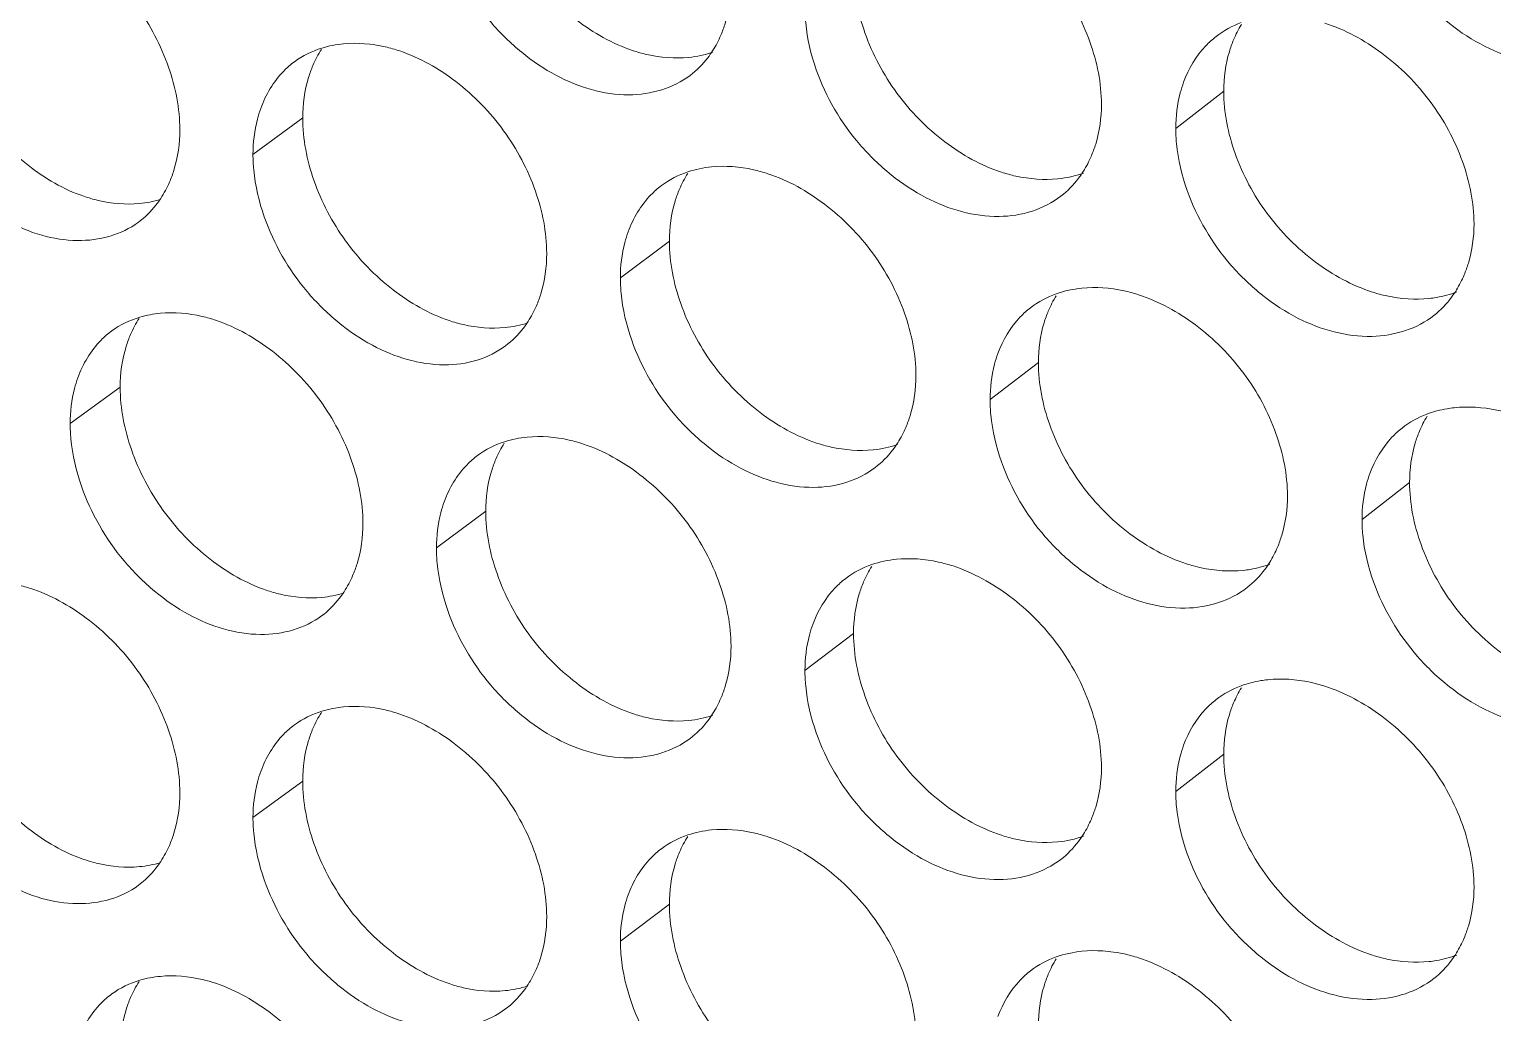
# Model space of a CAD drawing. Header units: millimetres. Extents: x 1177 to 4147, y 93 to 2194.
# Drawn here: x 2661.12 to 2678.5, y 978.49 to 990.17 of the extents above; entities that cross this region are included whole.
import ezdxf

# ---------------------------------------------------------------- set-up
doc = ezdxf.new("R2010")
doc.units = ezdxf.units.MM
doc.header["$LTSCALE"] = 0.1
doc.layers.get('0').update_dxf_attribs({"lineweight": 13})
doc.layers.add('标注', color=251, linetype='Continuous', lineweight=9)

# ---------------------------------------------------------------- blocks, each defined once
blk = doc.blocks.new('02')
at = {"layer": '标注'}
for p, q in [((4590.993, 1004.745), (4590.18, 1004.115)), ((4575.368, 1004.292), (4574.525, 1003.671)), ((4581.589, 1002.201), (4580.758, 1001.577)), ((4587.849, 1000.14), (4587.03, 999.512)), ((4572.272, 999.723), (4571.424, 999.105)), ((4572.272, 999.723), (4571.424, 999.105)), ((4594.147, 998.108), (4593.34, 997.476)), ((4578.474, 997.618), (4577.637, 996.996)), ((4578.474, 997.618), (4577.637, 996.996)), ((4584.714, 995.542), (4583.889, 994.916)), ((4584.714, 995.542), (4583.889, 994.916)), ((4590.993, 993.495), (4590.18, 992.865)), ((4590.993, 993.495), (4590.18, 992.865)), ((4575.368, 993.042), (4574.525, 992.421)), ((4581.589, 990.951), (4580.758, 990.327))]:
    blk.add_line(p, q, dxfattribs=at)
for centre, radius, start, end in [((4592.88, 1004.895), 1.864, 148.3086, 157.2163), ((4593.347, 1002.353), 1.872, 328.517, 337.2337), ((4596.041, 998.253), 1.872, 148.5566, 157.3156), ((4590.188, 997.733), 1.864, 328.2673, 337.1333), ((4592.88, 993.645), 1.864, 148.3086, 157.2163), ((4592.88, 993.645), 1.864, 148.3086, 157.2163), ((4593.347, 991.103), 1.872, 328.517, 337.2337), ((4593.347, 991.103), 1.872, 328.517, 337.2337)]:
    blk.add_arc(centre, radius, start, end, dxfattribs=at)
for points, knots in [([(4578.474, 1008.868), (4578.474, 1008.509), (4578.624, 1007.765), (4579.159, 1006.752), (4579.958, 1005.929), (4580.622, 1005.55), (4580.965, 1005.436)], [0, 0, 0, 0, 0.240273, 0.498452, 0.757602, 1, 1, 1, 1]), ([(4588.919, 1004.523), (4588.919, 1004.881), (4588.766, 1005.626), (4588.224, 1006.635), (4587.415, 1007.453), (4586.746, 1007.827), (4586.401, 1007.94)], [0, 0, 0, 0, 0.239683, 0.497404, 0.756744, 1, 1, 1, 1]), ([(4573.284, 1004.094), (4573.284, 1004.453), (4573.133, 1005.198), (4572.601, 1006.212), (4571.806, 1007.039), (4571.146, 1007.423), (4570.805, 1007.54)], [0, 0, 0, 0, 0.24041, 0.498878, 0.758134, 1, 1, 1, 1]), ([(4593.535, 1007.67), (4593.701, 1007.208), (4594.09, 1006.553), (4594.805, 1005.879), (4595.574, 1005.378), (4596.447, 1005.139), (4597.254, 1005.273), (4597.596, 1005.453), (4597.74, 1005.568)], [0, 0, 0, 0, 0.275228, 0.413938, 0.547913, 0.788391, 0.896887, 1, 1, 1, 1]), ([(4577.829, 1007.187), (4577.99, 1006.727), (4578.368, 1006.074), (4579.064, 1005.395), (4579.812, 1004.884), (4580.663, 1004.626), (4581.458, 1004.737), (4581.797, 1004.905), (4581.94, 1005.013)], [0, 0, 0, 0, 0.276999, 0.416207, 0.550378, 0.790192, 0.897861, 1, 1, 1, 1]), ([(4584.714, 1006.792), (4584.714, 1006.434), (4584.866, 1005.689), (4585.404, 1004.679), (4586.209, 1003.859), (4586.876, 1003.484), (4587.221, 1003.372)], [0, 0, 0, 0, 0.239985, 0.497867, 0.757051, 1, 1, 1, 1]), ([(4582.462, 1005.695), (4582.491, 1005.762), (4582.594, 1006.045), (4582.635, 1006.35), (4582.635, 1006.579)], [0, 0, 0, 0, 0.23972, 1, 1, 1, 1]), ([(4569.187, 1006.412), (4569.187, 1006.053), (4569.336, 1005.307), (4569.865, 1004.292), (4570.656, 1003.464), (4571.314, 1003.079), (4571.654, 1002.962)], [0, 0, 0, 0, 0.240713, 0.499341, 0.758439, 1, 1, 1, 1]), ([(4583.889, 1006.166), (4583.889, 1006.079), (4583.907, 1005.72), (4583.991, 1005.366), (4584.082, 1005.108)], [0, 0, 0, 0, 0.240231, 1, 1, 1, 1]), ([(4595.24, 1002.496), (4595.24, 1002.854), (4595.086, 1003.598), (4594.541, 1004.605), (4593.727, 1005.42), (4593.054, 1005.79), (4592.707, 1005.901)], [0, 0, 0, 0, 0.239401, 0.496825, 0.756197, 1, 1, 1, 1]), ([(4577.014, 1005.428), (4576.934, 1005.455), (4576.625, 1005.543), (4576.297, 1005.571), (4576.062, 1005.549)], [0, 0, 0, 0, 0.262879, 1, 1, 1, 1]), ([(4590.864, 1005.673), (4590.802, 1005.625), (4590.565, 1005.41), (4590.397, 1005.125), (4590.314, 1004.9)], [0, 0, 0, 0, 0.244977, 1, 1, 1, 1]), ([(4591.161, 1005.617), (4591.134, 1005.551), (4591.033, 1005.271), (4590.993, 1004.971), (4590.993, 1004.745)], [0, 0, 0, 0, 0.240171, 1, 1, 1, 1]), ([(4579.508, 1001.993), (4579.508, 1002.352), (4579.357, 1003.097), (4578.821, 1004.109), (4578.02, 1004.933), (4577.357, 1005.313), (4577.014, 1005.428)], [0, 0, 0, 0, 0.240116, 0.498284, 0.757575, 1, 1, 1, 1]), ([(4580.965, 1005.436), (4581.045, 1005.409), (4581.355, 1005.322), (4581.682, 1005.296), (4581.918, 1005.319)], [0, 0, 0, 0, 0.262546, 1, 1, 1, 1]), ([(4581.94, 1005.013), (4582.053, 1005.098), (4582.189, 1005.235), (4582.297, 1005.39), (4582.323, 1005.431)], [0, 0, 0, 0, 0.745908, 1, 1, 1, 1]), ([(4575.228, 1005.243), (4575.163, 1005.196), (4574.915, 1004.979), (4574.741, 1004.685), (4574.657, 1004.452)], [0, 0, 0, 0, 0.244191, 1, 1, 1, 1]), ([(4575.542, 1005.183), (4575.514, 1005.116), (4575.409, 1004.83), (4575.368, 1004.523), (4575.368, 1004.292)], [0, 0, 0, 0, 0.239294, 1, 1, 1, 1]), ([(4584.082, 1005.108), (4584.245, 1004.647), (4584.628, 1003.994), (4585.332, 1003.316), (4586.088, 1002.809), (4586.948, 1002.559), (4587.747, 1002.679), (4588.087, 1002.852), (4588.231, 1002.962)], [0, 0, 0, 0, 0.276284, 0.41529, 0.549381, 0.789463, 0.897466, 1, 1, 1, 1]), ([(4590.314, 1004.9), (4590.292, 1004.839), (4590.212, 1004.585), (4590.18, 1004.317), (4590.18, 1004.115)], [0, 0, 0, 0, 0.241046, 1, 1, 1, 1]), ([(4568.523, 1004.736), (4568.682, 1004.277), (4569.053, 1003.625), (4569.737, 1002.942), (4570.312, 1002.541), (4570.92, 1002.28), (4571.528, 1002.185), (4572.098, 1002.254), (4572.435, 1002.415), (4572.578, 1002.52)], [0, 0, 0, 0, 0.277575, 0.416837, 0.550884, 0.676215, 0.791695, 0.898653, 1, 1, 1, 1]), ([(4590.993, 1004.745), (4590.993, 1004.387), (4591.146, 1003.643), (4591.688, 1002.635), (4592.498, 1001.819), (4593.169, 1001.448), (4593.516, 1001.337)], [0, 0, 0, 0, 0.239702, 0.497289, 0.756504, 1, 1, 1, 1]), ([(4574.657, 1004.452), (4574.635, 1004.392), (4574.557, 1004.139), (4574.525, 1003.872), (4574.525, 1003.671)], [0, 0, 0, 0, 0.240519, 1, 1, 1, 1]), ([(4575.368, 1004.292), (4575.368, 1003.933), (4575.518, 1003.188), (4576.051, 1002.175), (4576.847, 1001.35), (4577.509, 1000.969), (4577.852, 1000.854)], [0, 0, 0, 0, 0.240418, 0.498747, 0.75788, 1, 1, 1, 1]), ([(4588.748, 1003.647), (4588.776, 1003.713), (4588.878, 1003.994), (4588.919, 1004.296), (4588.919, 1004.523)], [0, 0, 0, 0, 0.24007, 1, 1, 1, 1]), ([(4573.107, 1003.199), (4573.136, 1003.266), (4573.242, 1003.553), (4573.284, 1003.862), (4573.284, 1004.094)], [0, 0, 0, 0, 0.239188, 1, 1, 1, 1]), ([(4590.18, 1004.115), (4590.18, 1004.029), (4590.198, 1003.67), (4590.283, 1003.316), (4590.375, 1003.059)], [0, 0, 0, 0, 0.240323, 1, 1, 1, 1]), ([(4574.525, 1003.671), (4574.525, 1003.585), (4574.543, 1003.226), (4574.627, 1002.871), (4574.717, 1002.613)], [0, 0, 0, 0, 0.240096, 1, 1, 1, 1]), ([(4583.262, 1003.345), (4583.181, 1003.372), (4582.87, 1003.459), (4582.541, 1003.485), (4582.304, 1003.461)], [0, 0, 0, 0, 0.262621, 1, 1, 1, 1]), ([(4585.772, 999.922), (4585.772, 1000.281), (4585.62, 1001.025), (4585.08, 1002.035), (4584.274, 1002.855), (4583.607, 1003.232), (4583.262, 1003.345)], [0, 0, 0, 0, 0.239826, 0.497695, 0.75702, 1, 1, 1, 1]), ([(4587.221, 1003.372), (4587.302, 1003.345), (4587.613, 1003.26), (4587.943, 1003.235), (4588.18, 1003.259)], [0, 0, 0, 0, 0.262294, 1, 1, 1, 1]), ([(4588.231, 1002.962), (4588.344, 1003.049), (4588.48, 1003.189), (4588.588, 1003.347), (4588.614, 1003.388)], [0, 0, 0, 0, 0.74598, 1, 1, 1, 1]), ([(4581.453, 1003.143), (4581.39, 1003.095), (4581.146, 1002.88), (4580.974, 1002.589), (4580.89, 1002.359)], [0, 0, 0, 0, 0.244516, 1, 1, 1, 1]), ([(4581.761, 1003.084), (4581.733, 1003.018), (4581.63, 1002.735), (4581.589, 1002.43), (4581.589, 1002.201)], [0, 0, 0, 0, 0.239648, 1, 1, 1, 1]), ([(4590.375, 1003.059), (4590.539, 1002.597), (4590.926, 1001.942), (4591.638, 1001.268), (4592.403, 1000.764), (4593.271, 1000.522), (4594.075, 1000.651), (4594.417, 1000.829), (4594.561, 1000.942)], [0, 0, 0, 0, 0.275578, 0.414386, 0.548399, 0.788745, 0.897079, 1, 1, 1, 1]), ([(4571.654, 1002.962), (4571.734, 1002.935), (4572.04, 1002.846), (4572.365, 1002.817), (4572.599, 1002.839)], [0, 0, 0, 0, 0.262933, 1, 1, 1, 1]), ([(4572.578, 1002.52), (4572.69, 1002.602), (4572.826, 1002.735), (4572.934, 1002.887), (4572.96, 1002.926)], [0, 0, 0, 0, 0.745795, 1, 1, 1, 1]), ([(4574.717, 1002.613), (4574.878, 1002.153), (4575.253, 1001.501), (4575.946, 1000.82), (4576.689, 1000.307), (4577.536, 1000.046), (4578.328, 1000.152), (4578.666, 1000.317), (4578.809, 1000.424)], [0, 0, 0, 0, 0.277359, 0.41667, 0.550882, 0.790562, 0.898061, 1, 1, 1, 1]), ([(4580.89, 1002.359), (4580.868, 1002.299), (4580.789, 1002.046), (4580.758, 1001.778), (4580.758, 1001.577)], [0, 0, 0, 0, 0.240728, 1, 1, 1, 1]), ([(4595.073, 1001.628), (4595.1, 1001.694), (4595.2, 1001.973), (4595.24, 1002.272), (4595.24, 1002.496)], [0, 0, 0, 0, 0.240415, 1, 1, 1, 1]), ([(4581.589, 1002.201), (4581.589, 1001.843), (4581.74, 1001.098), (4582.276, 1000.087), (4583.078, 999.265), (4583.744, 998.889), (4584.088, 998.775)], [0, 0, 0, 0, 0.240129, 0.498159, 0.757326, 1, 1, 1, 1]), ([(4579.334, 1001.106), (4579.363, 1001.172), (4579.467, 1001.457), (4579.508, 1001.763), (4579.508, 1001.993)], [0, 0, 0, 0, 0.239544, 1, 1, 1, 1]), ([(4580.758, 1001.577), (4580.758, 1001.491), (4580.776, 1001.131), (4580.86, 1000.777), (4580.951, 1000.519)], [0, 0, 0, 0, 0.240186, 1, 1, 1, 1]), ([(4589.549, 1001.292), (4589.468, 1001.318), (4589.155, 1001.403), (4588.824, 1001.428), (4588.585, 1001.403)], [0, 0, 0, 0, 0.262368, 1, 1, 1, 1]), ([(4593.516, 1001.337), (4593.597, 1001.311), (4593.911, 1001.227), (4594.242, 1001.204), (4594.481, 1001.229)], [0, 0, 0, 0, 0.262046, 1, 1, 1, 1]), ([(4594.481, 1001.229), (4594.521, 1001.233), (4594.68, 1001.255), (4594.837, 1001.297), (4594.948, 1001.339)], [0, 0, 0, 0, 0.25521, 1, 1, 1, 1]), ([(4594.561, 1000.942), (4594.674, 1001.031), (4594.81, 1001.173), (4594.917, 1001.333), (4594.943, 1001.375)], [0, 0, 0, 0, 0.746051, 1, 1, 1, 1]), ([(4587.717, 1001.072), (4587.655, 1001.024), (4587.416, 1000.809), (4587.247, 1000.523), (4587.163, 1000.295)], [0, 0, 0, 0, 0.244827, 1, 1, 1, 1]), ([(4592.075, 997.881), (4592.075, 998.239), (4591.921, 998.983), (4591.378, 999.991), (4590.566, 1000.807), (4589.896, 1001.18), (4589.549, 1001.292)], [0, 0, 0, 0, 0.239541, 0.497113, 0.75647, 1, 1, 1, 1]), ([(4573.904, 1000.856), (4573.825, 1000.883), (4573.517, 1000.971), (4573.19, 1001), (4572.955, 1000.978)], [0, 0, 0, 0, 0.263009, 1, 1, 1, 1]), ([(4573.904, 1000.856), (4573.825, 1000.883), (4573.517, 1000.971), (4573.19, 1001), (4572.955, 1000.978)], [0, 0, 0, 0, 0.263009, 1, 1, 1, 1]), ([(4576.391, 997.415), (4576.391, 997.774), (4576.24, 998.519), (4575.706, 999.532), (4574.908, 1000.357), (4574.247, 1000.739), (4573.904, 1000.856)], [0, 0, 0, 0, 0.240262, 0.49858, 0.757854, 1, 1, 1, 1]), ([(4576.391, 997.415), (4576.391, 997.774), (4576.24, 998.519), (4575.706, 999.532), (4574.908, 1000.357), (4574.247, 1000.739), (4573.904, 1000.856)], [0, 0, 0, 0, 0.240262, 0.49858, 0.757854, 1, 1, 1, 1]), ([(4577.852, 1000.854), (4577.931, 1000.827), (4578.24, 1000.739), (4578.567, 1000.712), (4578.802, 1000.735)], [0, 0, 0, 0, 0.262674, 1, 1, 1, 1]), ([(4578.809, 1000.424), (4578.922, 1000.509), (4579.058, 1000.644), (4579.166, 1000.798), (4579.192, 1000.839)], [0, 0, 0, 0, 0.74587, 1, 1, 1, 1]), ([(4588.018, 1001.015), (4587.99, 1000.949), (4587.889, 1000.668), (4587.849, 1000.367), (4587.849, 1000.14)], [0, 0, 0, 0, 0.239998, 1, 1, 1, 1]), ([(4572.13, 1000.679), (4572.065, 1000.631), (4571.814, 1000.415), (4571.639, 1000.119), (4571.554, 999.884)], [0, 0, 0, 0, 0.244024, 1, 1, 1, 1]), ([(4572.13, 1000.679), (4572.065, 1000.631), (4571.814, 1000.415), (4571.639, 1000.119), (4571.554, 999.884)], [0, 0, 0, 0, 0.244024, 1, 1, 1, 1]), ([(4572.448, 1000.617), (4572.419, 1000.55), (4572.314, 1000.264), (4572.272, 999.955), (4572.272, 999.723)], [0, 0, 0, 0, 0.239116, 1, 1, 1, 1]), ([(4572.448, 1000.617), (4572.419, 1000.55), (4572.314, 1000.264), (4572.272, 999.955), (4572.272, 999.723)], [0, 0, 0, 0, 0.239116, 1, 1, 1, 1]), ([(4580.951, 1000.519), (4581.113, 1000.059), (4581.493, 999.405), (4582.193, 998.727), (4582.945, 998.218), (4583.801, 997.964), (4584.598, 998.079), (4584.937, 998.249), (4585.081, 998.359)], [0, 0, 0, 0, 0.27664, 0.415747, 0.549878, 0.789826, 0.897663, 1, 1, 1, 1]), ([(4587.163, 1000.295), (4587.141, 1000.235), (4587.062, 999.981), (4587.03, 999.713), (4587.03, 999.512)], [0, 0, 0, 0, 0.24094, 1, 1, 1, 1]), ([(4587.849, 1000.14), (4587.849, 999.782), (4588.001, 999.037), (4588.541, 998.028), (4589.349, 997.21), (4590.018, 996.837), (4590.364, 996.726)], [0, 0, 0, 0, 0.239843, 0.497577, 0.756777, 1, 1, 1, 1]), ([(4571.554, 999.884), (4571.533, 999.824), (4571.455, 999.572), (4571.424, 999.305), (4571.424, 999.105)], [0, 0, 0, 0, 0.240415, 1, 1, 1, 1]), ([(4571.554, 999.884), (4571.533, 999.824), (4571.455, 999.572), (4571.424, 999.305), (4571.424, 999.105)], [0, 0, 0, 0, 0.240415, 1, 1, 1, 1]), ([(4585.601, 999.042), (4585.629, 999.109), (4585.731, 999.391), (4585.772, 999.694), (4585.772, 999.922)], [0, 0, 0, 0, 0.239896, 1, 1, 1, 1]), ([(4572.272, 999.723), (4572.272, 999.364), (4572.422, 998.619), (4572.953, 997.605), (4573.746, 996.778), (4574.407, 996.396), (4574.748, 996.28)], [0, 0, 0, 0, 0.240565, 0.499043, 0.758159, 1, 1, 1, 1]), ([(4572.272, 999.723), (4572.272, 999.364), (4572.422, 998.619), (4572.953, 997.605), (4573.746, 996.778), (4574.407, 996.396), (4574.748, 996.28)], [0, 0, 0, 0, 0.240565, 0.499043, 0.758159, 1, 1, 1, 1]), ([(4587.03, 999.512), (4587.03, 999.425), (4587.048, 999.066), (4587.132, 998.712), (4587.224, 998.455)], [0, 0, 0, 0, 0.240277, 1, 1, 1, 1]), ([(4594.905, 999.375), (4594.864, 999.371), (4594.706, 999.349), (4594.55, 999.308), (4594.439, 999.266)], [0, 0, 0, 0, 0.255282, 1, 1, 1, 1]), ([(4595.875, 999.268), (4595.793, 999.294), (4595.477, 999.378), (4595.144, 999.401), (4594.905, 999.375)], [0, 0, 0, 0, 0.26212, 1, 1, 1, 1]), ([(4571.424, 999.105), (4571.424, 999.018), (4571.442, 998.659), (4571.525, 998.304), (4571.615, 998.046)], [0, 0, 0, 0, 0.240052, 1, 1, 1, 1]), ([(4571.424, 999.105), (4571.424, 999.018), (4571.442, 998.659), (4571.525, 998.304), (4571.615, 998.046)], [0, 0, 0, 0, 0.240052, 1, 1, 1, 1]), ([(4580.133, 998.758), (4580.053, 998.785), (4579.743, 998.872), (4579.414, 998.899), (4579.178, 998.876)], [0, 0, 0, 0, 0.262749, 1, 1, 1, 1]), ([(4580.133, 998.758), (4580.053, 998.785), (4579.743, 998.872), (4579.414, 998.899), (4579.178, 998.876)], [0, 0, 0, 0, 0.262749, 1, 1, 1, 1]), ([(4594.02, 999.031), (4593.959, 998.983), (4593.724, 998.768), (4593.557, 998.486), (4593.475, 998.261)], [0, 0, 0, 0, 0.245125, 1, 1, 1, 1]), ([(4594.314, 998.975), (4594.286, 998.91), (4594.187, 998.631), (4594.147, 998.333), (4594.147, 998.108)], [0, 0, 0, 0, 0.240343, 1, 1, 1, 1]), ([(4582.635, 995.329), (4582.635, 995.688), (4582.483, 996.433), (4581.945, 997.444), (4581.142, 998.265), (4580.477, 998.643), (4580.133, 998.758)], [0, 0, 0, 0, 0.239971, 0.497989, 0.757297, 1, 1, 1, 1]), ([(4582.635, 995.329), (4582.635, 995.688), (4582.483, 996.433), (4581.945, 997.444), (4581.142, 998.265), (4580.477, 998.643), (4580.133, 998.758)], [0, 0, 0, 0, 0.239971, 0.497989, 0.757297, 1, 1, 1, 1]), ([(4584.088, 998.775), (4584.169, 998.749), (4584.479, 998.662), (4584.808, 998.637), (4585.044, 998.661)], [0, 0, 0, 0, 0.262419, 1, 1, 1, 1]), ([(4585.081, 998.359), (4585.194, 998.445), (4585.329, 998.583), (4585.438, 998.74), (4585.463, 998.781)], [0, 0, 0, 0, 0.745944, 1, 1, 1, 1]), ([(4578.336, 998.565), (4578.272, 998.517), (4578.026, 998.301), (4577.853, 998.008), (4577.768, 997.777)], [0, 0, 0, 0, 0.244355, 1, 1, 1, 1]), ([(4578.336, 998.565), (4578.272, 998.517), (4578.026, 998.301), (4577.853, 998.008), (4577.768, 997.777)], [0, 0, 0, 0, 0.244355, 1, 1, 1, 1]), ([(4578.647, 998.505), (4578.618, 998.438), (4578.515, 998.154), (4578.474, 997.848), (4578.474, 997.618)], [0, 0, 0, 0, 0.239472, 1, 1, 1, 1]), ([(4578.647, 998.505), (4578.618, 998.438), (4578.515, 998.154), (4578.474, 997.848), (4578.474, 997.618)], [0, 0, 0, 0, 0.239472, 1, 1, 1, 1]), ([(4587.224, 998.455), (4587.388, 997.993), (4587.772, 997.339), (4588.48, 996.663), (4589.24, 996.158), (4590.104, 995.912), (4590.906, 996.036), (4591.247, 996.211), (4591.391, 996.323)], [0, 0, 0, 0, 0.27593, 0.414836, 0.548888, 0.789102, 0.897272, 1, 1, 1, 1]), ([(4593.475, 998.261), (4593.452, 998.201), (4593.372, 997.947), (4593.34, 997.678), (4593.34, 997.476)], [0, 0, 0, 0, 0.241152, 1, 1, 1, 1]), ([(4594.147, 998.108), (4594.147, 997.75), (4594.3, 997.006), (4594.844, 995.999), (4595.657, 995.185), (4596.33, 994.816), (4596.677, 994.706)], [0, 0, 0, 0, 0.239562, 0.497002, 0.756233, 1, 1, 1, 1]), ([(4571.615, 998.046), (4571.775, 997.586), (4572.148, 996.934), (4572.837, 996.252), (4573.576, 995.738), (4574.419, 995.473), (4575.208, 995.574), (4575.545, 995.738), (4575.689, 995.843)], [0, 0, 0, 0, 0.277722, 0.417137, 0.551389, 0.790935, 0.898263, 1, 1, 1, 1]), ([(4571.615, 998.046), (4571.775, 997.586), (4572.148, 996.934), (4572.837, 996.252), (4573.576, 995.738), (4574.419, 995.473), (4575.208, 995.574), (4575.545, 995.738), (4575.689, 995.843)], [0, 0, 0, 0, 0.277722, 0.417137, 0.551389, 0.790935, 0.898263, 1, 1, 1, 1]), ([(4591.906, 997.009), (4591.934, 997.075), (4592.034, 997.355), (4592.075, 997.655), (4592.075, 997.881)], [0, 0, 0, 0, 0.240243, 1, 1, 1, 1]), ([(4577.768, 997.777), (4577.747, 997.717), (4577.668, 997.464), (4577.637, 997.197), (4577.637, 996.996)], [0, 0, 0, 0, 0.240623, 1, 1, 1, 1]), ([(4577.768, 997.777), (4577.747, 997.717), (4577.668, 997.464), (4577.637, 997.197), (4577.637, 996.996)], [0, 0, 0, 0, 0.240623, 1, 1, 1, 1]), ([(4578.474, 997.618), (4578.474, 997.259), (4578.624, 996.515), (4579.159, 995.502), (4579.958, 994.679), (4580.622, 994.3), (4580.965, 994.186)], [0, 0, 0, 0, 0.240273, 0.498452, 0.757602, 1, 1, 1, 1]), ([(4578.474, 997.618), (4578.474, 997.259), (4578.624, 996.515), (4579.159, 995.502), (4579.958, 994.679), (4580.622, 994.3), (4580.965, 994.186)], [0, 0, 0, 0, 0.240273, 0.498452, 0.757602, 1, 1, 1, 1]), ([(4576.216, 996.524), (4576.245, 996.591), (4576.35, 996.876), (4576.391, 997.184), (4576.391, 997.415)], [0, 0, 0, 0, 0.239367, 1, 1, 1, 1]), ([(4576.216, 996.524), (4576.245, 996.591), (4576.35, 996.876), (4576.391, 997.184), (4576.391, 997.415)], [0, 0, 0, 0, 0.239367, 1, 1, 1, 1]), ([(4593.34, 997.476), (4593.34, 997.39), (4593.358, 997.031), (4593.443, 996.677), (4593.535, 996.42)], [0, 0, 0, 0, 0.240369, 1, 1, 1, 1]), ([(4577.637, 996.996), (4577.637, 996.909), (4577.655, 996.55), (4577.739, 996.195), (4577.829, 995.937)], [0, 0, 0, 0, 0.240141, 1, 1, 1, 1]), ([(4577.637, 996.996), (4577.637, 996.909), (4577.655, 996.55), (4577.739, 996.195), (4577.829, 995.937)], [0, 0, 0, 0, 0.240141, 1, 1, 1, 1]), ([(4586.401, 996.69), (4586.32, 996.716), (4586.008, 996.802), (4585.677, 996.828), (4585.44, 996.804)], [0, 0, 0, 0, 0.262494, 1, 1, 1, 1]), ([(4586.401, 996.69), (4586.32, 996.716), (4586.008, 996.802), (4585.677, 996.828), (4585.44, 996.804)], [0, 0, 0, 0, 0.262494, 1, 1, 1, 1]), ([(4588.919, 993.273), (4588.919, 993.631), (4588.766, 994.376), (4588.224, 995.385), (4587.415, 996.203), (4586.746, 996.577), (4586.401, 996.69)], [0, 0, 0, 0, 0.239683, 0.497404, 0.756744, 1, 1, 1, 1]), ([(4588.919, 993.273), (4588.919, 993.631), (4588.766, 994.376), (4588.224, 995.385), (4587.415, 996.203), (4586.746, 996.577), (4586.401, 996.69)], [0, 0, 0, 0, 0.239683, 0.497404, 0.756744, 1, 1, 1, 1]), ([(4590.364, 996.726), (4590.444, 996.7), (4590.757, 996.615), (4591.088, 996.591), (4591.326, 996.616)], [0, 0, 0, 0, 0.262169, 1, 1, 1, 1]), ([(4591.326, 996.616), (4591.365, 996.62), (4591.518, 996.64), (4591.669, 996.679), (4591.777, 996.719)], [0, 0, 0, 0, 0.255066, 1, 1, 1, 1]), ([(4591.391, 996.323), (4591.504, 996.411), (4591.64, 996.552), (4591.748, 996.711), (4591.774, 996.753)], [0, 0, 0, 0, 0.746016, 1, 1, 1, 1]), ([(4570.805, 996.29), (4570.725, 996.318), (4570.419, 996.407), (4570.093, 996.436), (4569.859, 996.415)], [0, 0, 0, 0, 0.263141, 1, 1, 1, 1]), ([(4584.581, 996.479), (4584.518, 996.431), (4584.276, 996.216), (4584.106, 995.927), (4584.022, 995.698)], [0, 0, 0, 0, 0.244673, 1, 1, 1, 1]), ([(4584.581, 996.479), (4584.518, 996.431), (4584.276, 996.216), (4584.106, 995.927), (4584.022, 995.698)], [0, 0, 0, 0, 0.244673, 1, 1, 1, 1]), ([(4584.885, 996.421), (4584.857, 996.355), (4584.755, 996.073), (4584.714, 995.77), (4584.714, 995.542)], [0, 0, 0, 0, 0.239824, 1, 1, 1, 1]), ([(4584.885, 996.421), (4584.857, 996.355), (4584.755, 996.073), (4584.714, 995.77), (4584.714, 995.542)], [0, 0, 0, 0, 0.239824, 1, 1, 1, 1]), ([(4593.535, 996.42), (4593.701, 995.958), (4594.09, 995.303), (4594.805, 994.629), (4595.574, 994.128), (4596.447, 993.889), (4597.254, 994.023), (4597.596, 994.203), (4597.74, 994.318)], [0, 0, 0, 0, 0.275228, 0.413938, 0.547913, 0.788391, 0.896887, 1, 1, 1, 1]), ([(4573.284, 992.844), (4573.284, 993.203), (4573.133, 993.948), (4572.601, 994.962), (4571.806, 995.789), (4571.146, 996.173), (4570.805, 996.29)], [0, 0, 0, 0, 0.24041, 0.498878, 0.758134, 1, 1, 1, 1]), ([(4574.748, 996.28), (4574.828, 996.253), (4575.135, 996.164), (4575.461, 996.136), (4575.695, 996.158)], [0, 0, 0, 0, 0.262803, 1, 1, 1, 1]), ([(4574.748, 996.28), (4574.828, 996.253), (4575.135, 996.164), (4575.461, 996.136), (4575.695, 996.158)], [0, 0, 0, 0, 0.262803, 1, 1, 1, 1]), ([(4575.689, 995.843), (4575.801, 995.927), (4575.937, 996.061), (4576.045, 996.214), (4576.071, 996.254)], [0, 0, 0, 0, 0.745833, 1, 1, 1, 1]), ([(4575.689, 995.843), (4575.801, 995.927), (4575.937, 996.061), (4576.045, 996.214), (4576.071, 996.254)], [0, 0, 0, 0, 0.745833, 1, 1, 1, 1]), ([(4577.829, 995.937), (4577.99, 995.477), (4578.368, 994.824), (4579.064, 994.145), (4579.812, 993.634), (4580.663, 993.376), (4581.458, 993.487), (4581.797, 993.655), (4581.94, 993.763)], [0, 0, 0, 0, 0.276999, 0.416207, 0.550378, 0.790192, 0.897861, 1, 1, 1, 1]), ([(4577.829, 995.937), (4577.99, 995.477), (4578.368, 994.824), (4579.064, 994.145), (4579.812, 993.634), (4580.663, 993.376), (4581.458, 993.487), (4581.797, 993.655), (4581.94, 993.763)], [0, 0, 0, 0, 0.276999, 0.416207, 0.550378, 0.790192, 0.897861, 1, 1, 1, 1]), ([(4584.022, 995.698), (4584, 995.638), (4583.921, 995.385), (4583.889, 995.117), (4583.889, 994.916)], [0, 0, 0, 0, 0.240834, 1, 1, 1, 1]), ([(4584.022, 995.698), (4584, 995.638), (4583.921, 995.385), (4583.889, 995.117), (4583.889, 994.916)], [0, 0, 0, 0, 0.240834, 1, 1, 1, 1]), ([(4584.714, 995.542), (4584.714, 995.184), (4584.866, 994.439), (4585.404, 993.429), (4586.209, 992.609), (4586.876, 992.234), (4587.221, 992.122)], [0, 0, 0, 0, 0.239985, 0.497867, 0.757051, 1, 1, 1, 1]), ([(4584.714, 995.542), (4584.714, 995.184), (4584.866, 994.439), (4585.404, 993.429), (4586.209, 992.609), (4586.876, 992.234), (4587.221, 992.122)], [0, 0, 0, 0, 0.239985, 0.497867, 0.757051, 1, 1, 1, 1]), ([(4569.187, 995.162), (4569.187, 994.803), (4569.336, 994.057), (4569.865, 993.042), (4570.656, 992.214), (4571.314, 991.829), (4571.654, 991.712)], [0, 0, 0, 0, 0.240713, 0.499341, 0.758439, 1, 1, 1, 1]), ([(4582.462, 994.445), (4582.491, 994.512), (4582.594, 994.795), (4582.635, 995.1), (4582.635, 995.329)], [0, 0, 0, 0, 0.23972, 1, 1, 1, 1]), ([(4582.462, 994.445), (4582.491, 994.512), (4582.594, 994.795), (4582.635, 995.1), (4582.635, 995.329)], [0, 0, 0, 0, 0.23972, 1, 1, 1, 1]), ([(4583.889, 994.916), (4583.889, 994.829), (4583.907, 994.47), (4583.991, 994.116), (4584.082, 993.858)], [0, 0, 0, 0, 0.240231, 1, 1, 1, 1]), ([(4583.889, 994.916), (4583.889, 994.829), (4583.907, 994.47), (4583.991, 994.116), (4584.082, 993.858)], [0, 0, 0, 0, 0.240231, 1, 1, 1, 1]), ([(4591.74, 994.76), (4591.701, 994.756), (4591.549, 994.736), (4591.398, 994.697), (4591.291, 994.658)], [0, 0, 0, 0, 0.255136, 1, 1, 1, 1]), ([(4591.74, 994.76), (4591.701, 994.756), (4591.549, 994.736), (4591.398, 994.697), (4591.291, 994.658)], [0, 0, 0, 0, 0.255136, 1, 1, 1, 1]), ([(4592.707, 994.651), (4592.626, 994.677), (4592.311, 994.762), (4591.979, 994.786), (4591.74, 994.76)], [0, 0, 0, 0, 0.262243, 1, 1, 1, 1]), ([(4592.707, 994.651), (4592.626, 994.677), (4592.311, 994.762), (4591.979, 994.786), (4591.74, 994.76)], [0, 0, 0, 0, 0.262243, 1, 1, 1, 1]), ([(4595.24, 991.246), (4595.24, 991.604), (4595.086, 992.348), (4594.541, 993.355), (4593.727, 994.17), (4593.054, 994.54), (4592.707, 994.651)], [0, 0, 0, 0, 0.239401, 0.496825, 0.756197, 1, 1, 1, 1]), ([(4595.24, 991.246), (4595.24, 991.604), (4595.086, 992.348), (4594.541, 993.355), (4593.727, 994.17), (4593.054, 994.54), (4592.707, 994.651)], [0, 0, 0, 0, 0.239401, 0.496825, 0.756197, 1, 1, 1, 1]), ([(4590.864, 994.423), (4590.802, 994.375), (4590.565, 994.16), (4590.397, 993.875), (4590.314, 993.65)], [0, 0, 0, 0, 0.244977, 1, 1, 1, 1]), ([(4590.864, 994.423), (4590.802, 994.375), (4590.565, 994.16), (4590.397, 993.875), (4590.314, 993.65)], [0, 0, 0, 0, 0.244977, 1, 1, 1, 1]), ([(4591.161, 994.367), (4591.134, 994.301), (4591.033, 994.021), (4590.993, 993.721), (4590.993, 993.495)], [0, 0, 0, 0, 0.240171, 1, 1, 1, 1]), ([(4591.161, 994.367), (4591.134, 994.301), (4591.033, 994.021), (4590.993, 993.721), (4590.993, 993.495)], [0, 0, 0, 0, 0.240171, 1, 1, 1, 1]), ([(4577.014, 994.178), (4576.934, 994.205), (4576.625, 994.293), (4576.297, 994.321), (4576.062, 994.299)], [0, 0, 0, 0, 0.262879, 1, 1, 1, 1]), ([(4579.508, 990.743), (4579.508, 991.102), (4579.357, 991.847), (4578.821, 992.859), (4578.02, 993.683), (4577.357, 994.063), (4577.014, 994.178)], [0, 0, 0, 0, 0.240116, 0.498284, 0.757575, 1, 1, 1, 1]), ([(4580.965, 994.186), (4581.045, 994.159), (4581.355, 994.072), (4581.682, 994.046), (4581.918, 994.069)], [0, 0, 0, 0, 0.262546, 1, 1, 1, 1]), ([(4580.965, 994.186), (4581.045, 994.159), (4581.355, 994.072), (4581.682, 994.046), (4581.918, 994.069)], [0, 0, 0, 0, 0.262546, 1, 1, 1, 1]), ([(4581.94, 993.763), (4582.053, 993.848), (4582.189, 993.985), (4582.297, 994.14), (4582.323, 994.181)], [0, 0, 0, 0, 0.745908, 1, 1, 1, 1]), ([(4581.94, 993.763), (4582.053, 993.848), (4582.189, 993.985), (4582.297, 994.14), (4582.323, 994.181)], [0, 0, 0, 0, 0.745908, 1, 1, 1, 1]), ([(4575.228, 993.993), (4575.163, 993.946), (4574.915, 993.729), (4574.741, 993.435), (4574.657, 993.202)], [0, 0, 0, 0, 0.244191, 1, 1, 1, 1]), ([(4575.542, 993.933), (4575.514, 993.866), (4575.409, 993.58), (4575.368, 993.273), (4575.368, 993.042)], [0, 0, 0, 0, 0.239294, 1, 1, 1, 1]), ([(4584.082, 993.858), (4584.245, 993.397), (4584.628, 992.744), (4585.332, 992.066), (4586.088, 991.559), (4586.948, 991.309), (4587.747, 991.429), (4588.087, 991.602), (4588.231, 991.712)], [0, 0, 0, 0, 0.276284, 0.41529, 0.549381, 0.789463, 0.897466, 1, 1, 1, 1]), ([(4584.082, 993.858), (4584.245, 993.397), (4584.628, 992.744), (4585.332, 992.066), (4586.088, 991.559), (4586.948, 991.309), (4587.747, 991.429), (4588.087, 991.602), (4588.231, 991.712)], [0, 0, 0, 0, 0.276284, 0.41529, 0.549381, 0.789463, 0.897466, 1, 1, 1, 1]), ([(4590.314, 993.65), (4590.292, 993.589), (4590.212, 993.335), (4590.18, 993.067), (4590.18, 992.865)], [0, 0, 0, 0, 0.241046, 1, 1, 1, 1]), ([(4590.314, 993.65), (4590.292, 993.589), (4590.212, 993.335), (4590.18, 993.067), (4590.18, 992.865)], [0, 0, 0, 0, 0.241046, 1, 1, 1, 1]), ([(4568.523, 993.486), (4568.682, 993.027), (4569.053, 992.375), (4569.737, 991.692), (4570.312, 991.291), (4570.92, 991.03), (4571.528, 990.935), (4572.098, 991.004), (4572.435, 991.165), (4572.578, 991.27)], [0, 0, 0, 0, 0.277575, 0.416837, 0.550884, 0.676215, 0.791695, 0.898653, 1, 1, 1, 1]), ([(4590.993, 993.495), (4590.993, 993.137), (4591.146, 992.393), (4591.688, 991.385), (4592.498, 990.569), (4593.169, 990.198), (4593.516, 990.087)], [0, 0, 0, 0, 0.239702, 0.497289, 0.756504, 1, 1, 1, 1]), ([(4590.993, 993.495), (4590.993, 993.137), (4591.146, 992.393), (4591.688, 991.385), (4592.498, 990.569), (4593.169, 990.198), (4593.516, 990.087)], [0, 0, 0, 0, 0.239702, 0.497289, 0.756504, 1, 1, 1, 1]), ([(4574.657, 993.202), (4574.635, 993.142), (4574.557, 992.889), (4574.525, 992.622), (4574.525, 992.421)], [0, 0, 0, 0, 0.240519, 1, 1, 1, 1]), ([(4588.748, 992.397), (4588.776, 992.463), (4588.878, 992.744), (4588.919, 993.046), (4588.919, 993.273)], [0, 0, 0, 0, 0.24007, 1, 1, 1, 1]), ([(4588.748, 992.397), (4588.776, 992.463), (4588.878, 992.744), (4588.919, 993.046), (4588.919, 993.273)], [0, 0, 0, 0, 0.24007, 1, 1, 1, 1]), ([(4575.368, 993.042), (4575.368, 992.683), (4575.518, 991.938), (4576.051, 990.925), (4576.847, 990.1), (4577.509, 989.719), (4577.852, 989.604)], [0, 0, 0, 0, 0.240418, 0.498747, 0.75788, 1, 1, 1, 1]), ([(4573.107, 991.949), (4573.136, 992.016), (4573.242, 992.303), (4573.284, 992.612), (4573.284, 992.844)], [0, 0, 0, 0, 0.239188, 1, 1, 1, 1]), ([(4590.18, 992.865), (4590.18, 992.779), (4590.198, 992.42), (4590.283, 992.066), (4590.375, 991.809)], [0, 0, 0, 0, 0.240323, 1, 1, 1, 1]), ([(4590.18, 992.865), (4590.18, 992.779), (4590.198, 992.42), (4590.283, 992.066), (4590.375, 991.809)], [0, 0, 0, 0, 0.240323, 1, 1, 1, 1]), ([(4574.525, 992.421), (4574.525, 992.335), (4574.543, 991.976), (4574.627, 991.621), (4574.717, 991.363)], [0, 0, 0, 0, 0.240096, 1, 1, 1, 1]), ([(4583.262, 992.095), (4583.181, 992.122), (4582.87, 992.209), (4582.541, 992.235), (4582.304, 992.211)], [0, 0, 0, 0, 0.262621, 1, 1, 1, 1]), ([(4588.231, 991.712), (4588.344, 991.799), (4588.48, 991.939), (4588.588, 992.097), (4588.614, 992.138)], [0, 0, 0, 0, 0.74598, 1, 1, 1, 1]), ([(4588.231, 991.712), (4588.344, 991.799), (4588.48, 991.939), (4588.588, 992.097), (4588.614, 992.138)], [0, 0, 0, 0, 0.74598, 1, 1, 1, 1]), ([(4581.453, 991.893), (4581.39, 991.845), (4581.146, 991.63), (4580.974, 991.339), (4580.89, 991.109)], [0, 0, 0, 0, 0.244516, 1, 1, 1, 1]), ([(4585.772, 988.672), (4585.772, 989.031), (4585.62, 989.775), (4585.08, 990.785), (4584.274, 991.605), (4583.607, 991.982), (4583.262, 992.095)], [0, 0, 0, 0, 0.239826, 0.497695, 0.75702, 1, 1, 1, 1]), ([(4587.221, 992.122), (4587.302, 992.095), (4587.613, 992.01), (4587.943, 991.985), (4588.18, 992.009)], [0, 0, 0, 0, 0.262294, 1, 1, 1, 1]), ([(4587.221, 992.122), (4587.302, 992.095), (4587.613, 992.01), (4587.943, 991.985), (4588.18, 992.009)], [0, 0, 0, 0, 0.262294, 1, 1, 1, 1]), ([(4571.654, 991.712), (4571.734, 991.685), (4572.04, 991.596), (4572.365, 991.567), (4572.599, 991.589)], [0, 0, 0, 0, 0.262933, 1, 1, 1, 1]), ([(4572.578, 991.27), (4572.69, 991.352), (4572.826, 991.485), (4572.934, 991.637), (4572.96, 991.676)], [0, 0, 0, 0, 0.745795, 1, 1, 1, 1]), ([(4581.761, 991.834), (4581.733, 991.768), (4581.63, 991.485), (4581.589, 991.18), (4581.589, 990.951)], [0, 0, 0, 0, 0.239648, 1, 1, 1, 1]), ([(4590.375, 991.809), (4590.539, 991.347), (4590.926, 990.692), (4591.638, 990.018), (4592.403, 989.514), (4593.271, 989.272), (4594.075, 989.401), (4594.417, 989.579), (4594.561, 989.692)], [0, 0, 0, 0, 0.275578, 0.414386, 0.548399, 0.788745, 0.897079, 1, 1, 1, 1]), ([(4590.375, 991.809), (4590.539, 991.347), (4590.926, 990.692), (4591.638, 990.018), (4592.403, 989.514), (4593.271, 989.272), (4594.075, 989.401), (4594.417, 989.579), (4594.561, 989.692)], [0, 0, 0, 0, 0.275578, 0.414386, 0.548399, 0.788745, 0.897079, 1, 1, 1, 1]), ([(4574.717, 991.363), (4574.878, 990.903), (4575.253, 990.251), (4575.946, 989.57), (4576.689, 989.057), (4577.536, 988.796), (4578.328, 988.902), (4578.666, 989.067), (4578.809, 989.174)], [0, 0, 0, 0, 0.277359, 0.41667, 0.550882, 0.790562, 0.898061, 1, 1, 1, 1]), ([(4595.073, 990.378), (4595.1, 990.444), (4595.2, 990.723), (4595.24, 991.022), (4595.24, 991.246)], [0, 0, 0, 0, 0.240415, 1, 1, 1, 1]), ([(4595.073, 990.378), (4595.1, 990.444), (4595.2, 990.723), (4595.24, 991.022), (4595.24, 991.246)], [0, 0, 0, 0, 0.240415, 1, 1, 1, 1]), ([(4580.89, 991.109), (4580.868, 991.049), (4580.789, 990.796), (4580.758, 990.528), (4580.758, 990.327)], [0, 0, 0, 0, 0.240728, 1, 1, 1, 1]), ([(4581.589, 990.951), (4581.589, 990.593), (4581.74, 989.848), (4582.276, 988.837), (4583.078, 988.015), (4583.744, 987.639), (4584.088, 987.525)], [0, 0, 0, 0, 0.240129, 0.498159, 0.757326, 1, 1, 1, 1]), ([(4579.334, 989.856), (4579.363, 989.922), (4579.467, 990.207), (4579.508, 990.513), (4579.508, 990.743)], [0, 0, 0, 0, 0.239544, 1, 1, 1, 1]), ([(4580.758, 990.327), (4580.758, 990.241), (4580.776, 989.881), (4580.86, 989.527), (4580.951, 989.269)], [0, 0, 0, 0, 0.240186, 1, 1, 1, 1]), ([(4589.549, 990.042), (4589.468, 990.068), (4589.155, 990.153), (4588.824, 990.178), (4588.585, 990.153)], [0, 0, 0, 0, 0.262368, 1, 1, 1, 1]), ([(4592.075, 986.631), (4592.075, 986.989), (4591.921, 987.733), (4591.378, 988.741), (4590.566, 989.557), (4589.896, 989.93), (4589.549, 990.042)], [0, 0, 0, 0, 0.239541, 0.497113, 0.75647, 1, 1, 1, 1]), ([(4593.516, 990.087), (4593.597, 990.061), (4593.911, 989.977), (4594.242, 989.954), (4594.481, 989.979)], [0, 0, 0, 0, 0.262046, 1, 1, 1, 1]), ([(4593.516, 990.087), (4593.597, 990.061), (4593.911, 989.977), (4594.242, 989.954), (4594.481, 989.979)], [0, 0, 0, 0, 0.262046, 1, 1, 1, 1]), ([(4594.481, 989.979), (4594.521, 989.983), (4594.68, 990.005), (4594.837, 990.047), (4594.948, 990.089)], [0, 0, 0, 0, 0.25521, 1, 1, 1, 1]), ([(4594.481, 989.979), (4594.521, 989.983), (4594.68, 990.005), (4594.837, 990.047), (4594.948, 990.089)], [0, 0, 0, 0, 0.25521, 1, 1, 1, 1]), ([(4594.561, 989.692), (4594.674, 989.781), (4594.81, 989.923), (4594.917, 990.083), (4594.943, 990.125)], [0, 0, 0, 0, 0.746051, 1, 1, 1, 1]), ([(4594.561, 989.692), (4594.674, 989.781), (4594.81, 989.923), (4594.917, 990.083), (4594.943, 990.125)], [0, 0, 0, 0, 0.746051, 1, 1, 1, 1]), ([(4573.904, 989.606), (4573.825, 989.633), (4573.517, 989.721), (4573.19, 989.75), (4572.955, 989.728)], [0, 0, 0, 0, 0.263009, 1, 1, 1, 1]), ([(4587.717, 989.822), (4587.655, 989.774), (4587.416, 989.559), (4587.247, 989.273), (4587.163, 989.045)], [0, 0, 0, 0, 0.244827, 1, 1, 1, 1]), ([(4588.018, 989.765), (4587.99, 989.699), (4587.889, 989.418), (4587.849, 989.117), (4587.849, 988.89)], [0, 0, 0, 0, 0.239998, 1, 1, 1, 1]), ([(4572.13, 989.429), (4572.065, 989.381), (4571.814, 989.165), (4571.639, 988.869), (4571.554, 988.634)], [0, 0, 0, 0, 0.244024, 1, 1, 1, 1]), ([(4576.391, 986.165), (4576.391, 986.524), (4576.24, 987.269), (4575.706, 988.282), (4574.908, 989.107), (4574.247, 989.489), (4573.904, 989.606)], [0, 0, 0, 0, 0.240262, 0.49858, 0.757854, 1, 1, 1, 1]), ([(4577.852, 989.604), (4577.931, 989.577), (4578.24, 989.489), (4578.567, 989.462), (4578.802, 989.485)], [0, 0, 0, 0, 0.262674, 1, 1, 1, 1]), ([(4578.809, 989.174), (4578.922, 989.259), (4579.058, 989.394), (4579.166, 989.548), (4579.192, 989.589)], [0, 0, 0, 0, 0.74587, 1, 1, 1, 1]), ([(4572.448, 989.367), (4572.419, 989.3), (4572.314, 989.014), (4572.272, 988.705), (4572.272, 988.473)], [0, 0, 0, 0, 0.239116, 1, 1, 1, 1]), ([(4580.951, 989.269), (4581.113, 988.809), (4581.493, 988.155), (4582.193, 987.477), (4582.945, 986.968), (4583.801, 986.714), (4584.598, 986.829), (4584.937, 986.999), (4585.081, 987.109)], [0, 0, 0, 0, 0.27664, 0.415747, 0.549878, 0.789826, 0.897663, 1, 1, 1, 1])]:
    blk.add_open_spline(points, degree=3, knots=knots, dxfattribs=at)
for points in [[(4591.291, 1005.908), (4591.138, 1005.852), (4590.992, 1005.772), (4590.864, 1005.673)], [(4576.062, 1005.549), (4575.937, 1005.537), (4575.813, 1005.513), (4575.694, 1005.476)], [(4582.323, 1005.431), (4582.377, 1005.515), (4582.423, 1005.604), (4582.462, 1005.695)], [(4575.694, 1005.476), (4575.528, 1005.425), (4575.368, 1005.346), (4575.228, 1005.243)], [(4575.687, 1005.454), (4575.631, 1005.368), (4575.583, 1005.277), (4575.542, 1005.183)], [(4581.918, 1005.319), (4582.054, 1005.333), (4582.19, 1005.36), (4582.32, 1005.404)], [(4588.614, 1003.388), (4588.665, 1003.47), (4588.71, 1003.557), (4588.748, 1003.647)], [(4581.904, 1003.377), (4581.743, 1003.324), (4581.588, 1003.245), (4581.453, 1003.143)], [(4581.901, 1003.35), (4581.847, 1003.266), (4581.8, 1003.177), (4581.761, 1003.084)], [(4582.304, 1003.461), (4582.168, 1003.448), (4582.033, 1003.42), (4581.904, 1003.377)], [(4588.18, 1003.259), (4588.328, 1003.274), (4588.475, 1003.306), (4588.615, 1003.356)], [(4572.96, 1002.926), (4573.017, 1003.013), (4573.066, 1003.104), (4573.107, 1003.199)], [(4572.599, 1002.839), (4572.718, 1002.85), (4572.837, 1002.872), (4572.952, 1002.906)], [(4588.585, 1001.403), (4588.438, 1001.388), (4588.292, 1001.357), (4588.152, 1001.307)], [(4579.192, 1000.839), (4579.247, 1000.923), (4579.294, 1001.013), (4579.334, 1001.106)], [(4588.152, 1001.307), (4587.997, 1001.252), (4587.848, 1001.173), (4587.717, 1001.072)], [(4588.153, 1001.276), (4588.101, 1001.193), (4588.056, 1001.105), (4588.018, 1001.015)], [(4572.604, 1000.911), (4572.435, 1000.861), (4572.272, 1000.783), (4572.13, 1000.679)], [(4572.604, 1000.911), (4572.435, 1000.861), (4572.272, 1000.783), (4572.13, 1000.679)], [(4572.595, 1000.891), (4572.538, 1000.805), (4572.489, 1000.712), (4572.448, 1000.617)], [(4572.595, 1000.891), (4572.538, 1000.805), (4572.489, 1000.712), (4572.448, 1000.617)], [(4572.955, 1000.978), (4572.837, 1000.967), (4572.718, 1000.945), (4572.604, 1000.911)], [(4572.955, 1000.978), (4572.837, 1000.967), (4572.718, 1000.945), (4572.604, 1000.911)], [(4578.802, 1000.735), (4578.932, 1000.748), (4579.063, 1000.773), (4579.187, 1000.814)], [(4594.439, 999.266), (4594.289, 999.209), (4594.146, 999.129), (4594.02, 999.031)], [(4579.178, 998.876), (4579.048, 998.864), (4578.918, 998.838), (4578.794, 998.798)], [(4579.178, 998.876), (4579.048, 998.864), (4578.918, 998.838), (4578.794, 998.798)], [(4585.463, 998.781), (4585.516, 998.864), (4585.562, 998.952), (4585.601, 999.042)], [(4578.794, 998.798), (4578.631, 998.746), (4578.473, 998.667), (4578.336, 998.565)], [(4578.794, 998.798), (4578.631, 998.746), (4578.473, 998.667), (4578.336, 998.565)], [(4578.789, 998.773), (4578.734, 998.688), (4578.687, 998.598), (4578.647, 998.505)], [(4578.789, 998.773), (4578.734, 998.688), (4578.687, 998.598), (4578.647, 998.505)], [(4585.044, 998.661), (4585.186, 998.675), (4585.328, 998.705), (4585.462, 998.751)], [(4585.023, 996.714), (4584.865, 996.659), (4584.713, 996.58), (4584.581, 996.479)], [(4585.023, 996.714), (4584.865, 996.659), (4584.713, 996.58), (4584.581, 996.479)], [(4585.022, 996.684), (4584.969, 996.601), (4584.923, 996.512), (4584.885, 996.421)], [(4585.022, 996.684), (4584.969, 996.601), (4584.923, 996.512), (4584.885, 996.421)], [(4585.44, 996.804), (4585.298, 996.789), (4585.158, 996.76), (4585.023, 996.714)], [(4585.44, 996.804), (4585.298, 996.789), (4585.158, 996.76), (4585.023, 996.714)], [(4576.071, 996.254), (4576.127, 996.339), (4576.175, 996.43), (4576.216, 996.524)], [(4576.071, 996.254), (4576.127, 996.339), (4576.175, 996.43), (4576.216, 996.524)], [(4575.695, 996.158), (4575.82, 996.17), (4575.945, 996.194), (4576.064, 996.231)], [(4575.695, 996.158), (4575.82, 996.17), (4575.945, 996.194), (4576.064, 996.231)], [(4591.291, 994.658), (4591.138, 994.602), (4590.992, 994.522), (4590.864, 994.423)], [(4591.291, 994.658), (4591.138, 994.602), (4590.992, 994.522), (4590.864, 994.423)], [(4582.323, 994.181), (4582.377, 994.265), (4582.423, 994.354), (4582.462, 994.445)], [(4582.323, 994.181), (4582.377, 994.265), (4582.423, 994.354), (4582.462, 994.445)], [(4575.694, 994.226), (4575.528, 994.175), (4575.368, 994.096), (4575.228, 993.993)], [(4575.687, 994.204), (4575.631, 994.118), (4575.583, 994.027), (4575.542, 993.933)], [(4576.062, 994.299), (4575.937, 994.287), (4575.813, 994.263), (4575.694, 994.226)], [(4581.918, 994.069), (4582.054, 994.083), (4582.19, 994.11), (4582.32, 994.154)], [(4581.918, 994.069), (4582.054, 994.083), (4582.19, 994.11), (4582.32, 994.154)], [(4588.614, 992.138), (4588.665, 992.22), (4588.71, 992.307), (4588.748, 992.397)], [(4588.614, 992.138), (4588.665, 992.22), (4588.71, 992.307), (4588.748, 992.397)], [(4581.904, 992.127), (4581.743, 992.074), (4581.588, 991.995), (4581.453, 991.893)], [(4582.304, 992.211), (4582.168, 992.198), (4582.033, 992.17), (4581.904, 992.127)], [(4572.96, 991.676), (4573.017, 991.763), (4573.066, 991.854), (4573.107, 991.949)], [(4581.901, 992.1), (4581.847, 992.016), (4581.8, 991.927), (4581.761, 991.834)], [(4588.18, 992.009), (4588.328, 992.024), (4588.475, 992.056), (4588.615, 992.106)], [(4588.18, 992.009), (4588.328, 992.024), (4588.475, 992.056), (4588.615, 992.106)], [(4572.599, 991.589), (4572.718, 991.6), (4572.837, 991.622), (4572.952, 991.656)], [(4588.585, 990.153), (4588.438, 990.138), (4588.292, 990.107), (4588.152, 990.057)], [(4588.152, 990.057), (4587.997, 990.002), (4587.848, 989.923), (4587.717, 989.822)], [(4588.153, 990.026), (4588.101, 989.943), (4588.056, 989.855), (4588.018, 989.765)], [(4572.604, 989.661), (4572.435, 989.611), (4572.272, 989.533), (4572.13, 989.429)], [(4572.955, 989.728), (4572.837, 989.717), (4572.718, 989.695), (4572.604, 989.661)], [(4579.192, 989.589), (4579.247, 989.673), (4579.294, 989.763), (4579.334, 989.856)], [(4572.595, 989.641), (4572.538, 989.555), (4572.489, 989.462), (4572.448, 989.367)], [(4578.802, 989.485), (4578.932, 989.498), (4579.063, 989.523), (4579.187, 989.564)]]:
    blk.add_open_spline(points, degree=3, dxfattribs=at)

msp = doc.modelspace()

# ---------------------------------------------------------------- block references
at = {"xscale": 0.7, "yscale": 0.7, "zscale": 0.7}
msp.add_blockref('02', (-538.391, 286.112), dxfattribs=at)

doc.saveas('drawing.dxf')
